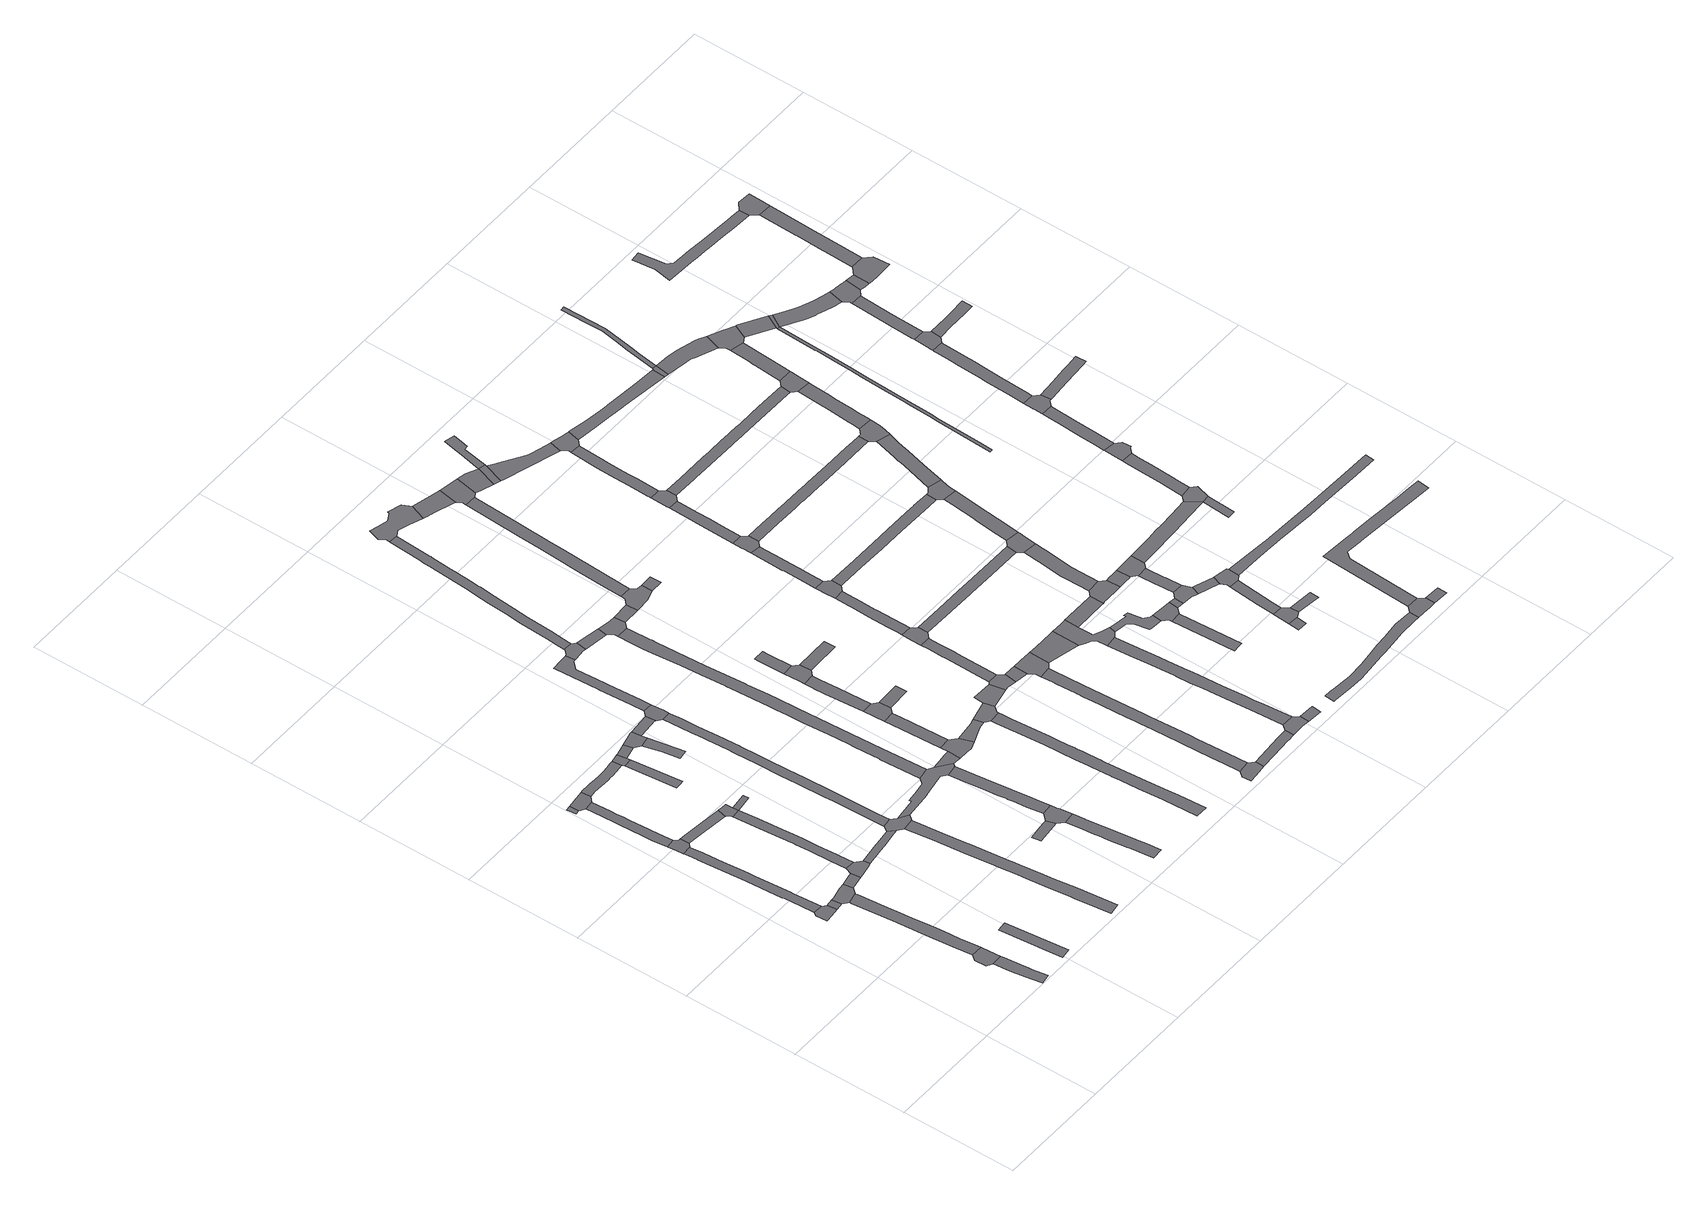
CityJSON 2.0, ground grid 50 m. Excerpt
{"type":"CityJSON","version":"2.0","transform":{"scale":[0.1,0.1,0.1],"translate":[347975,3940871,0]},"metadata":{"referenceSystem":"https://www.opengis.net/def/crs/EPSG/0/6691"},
"CityObjects":{
"road1":{"type":"Road","attributes":{"RoadStructureAttribute.sectionType":"1"},"geometry":[{"type":"MultiSurface","lod":"1","boundaries":[[[0,1,2,3,4,5,6,7,8,9,10,11,12]]]}]},
"road2":{"type":"Road","geometry":[{"type":"MultiSurface","lod":"1","boundaries":[[[13,14,15,16,17,0,12]]]}]},
"road3":{"type":"Road","geometry":[{"type":"MultiSurface","lod":"1","boundaries":[[[18,19,20,21,22,23,24]]]}]},
"road4":{"type":"Road","attributes":{"RoadStructureAttribute.sectionType":"1"},"geometry":[{"type":"MultiSurface","lod":"1","boundaries":[[[19,25,26,20]]]}]},
"road5":{"type":"Road","attributes":{"RoadStructureAttribute.sectionType":"1"},"geometry":[{"type":"MultiSurface","lod":"1","boundaries":[[[27,28,29,30,31,32,15,14,33,34,35,36,37,38,39,40,41,42,43,44]]]}]},
"road6":{"type":"Road","attributes":{"RoadStructureAttribute.sectionType":"1"},"geometry":[{"type":"MultiSurface","lod":"1","boundaries":[[[45,46,47,48,49,50,51,52,53,54,55,22,21,56,57,58,59,60,61,62,63,64,65]]]}]},
"road7":{"type":"Road","geometry":[{"type":"MultiSurface","lod":"1","boundaries":[[[66,67,26,25,27,44,68,69]]]}]},
"road8":{"type":"Road","attributes":{"RoadStructureAttribute.sectionType":"1"},"geometry":[{"type":"MultiSurface","lod":"1","boundaries":[[[70,71,72,73,74]]]}]},
"road9":{"type":"Road","geometry":[{"type":"MultiSurface","lod":"1","boundaries":[[[75,76,77,78,79,80,45,65]]]}]},
"road10":{"type":"Road","attributes":{"RoadStructureAttribute.sectionType":"1"},"geometry":[{"type":"MultiSurface","lod":"1","boundaries":[[[81,82,83,84]]]}]},
"road11":{"type":"Road","attributes":{"RoadStructureAttribute.sectionType":"1"},"geometry":[{"type":"MultiSurface","lod":"1","boundaries":[[[78,85,86,87,88,89,90,91,92,93,94,95,96,97,98,79]]]}]},
"road12":{"type":"Road","attributes":{"RoadStructureAttribute.sectionType":"1"},"geometry":[{"type":"MultiSurface","lod":"1","boundaries":[[[68,99,100,101,69]]]}]},
"road13":{"type":"Road","geometry":[{"type":"MultiSurface","lod":"1","boundaries":[[[92,91,102,103,104,83,82]]]}]},
"road14":{"type":"Road","attributes":{"RoadStructureAttribute.sectionType":"1"},"geometry":[{"type":"MultiSurface","lod":"1","boundaries":[[[75,105,106,107,108,109,110,111,76]]]}]},
"road15":{"type":"Road","geometry":[{"type":"MultiSurface","lod":"1","boundaries":[[[99,112,113,114,115,116,117,100]]]}]},
"road16":{"type":"Road","attributes":{"RoadStructureAttribute.sectionType":"1"},"geometry":[{"type":"MultiSurface","lod":"1","boundaries":[[[118,119,120,121,122,123,124,125,126,127,128,129,130,131,132,133,134,135,136,137,117,116]]]}]},
"road17":{"type":"Road","attributes":{"RoadStructureAttribute.sectionType":"1"},"geometry":[{"type":"MultiSurface","lod":"1","boundaries":[[[138,139,140,141,142,143,144,145,146,147,148,149,150,151,152,153,154,155,103,102]]]}]},
"road18":{"type":"Road","geometry":[{"type":"MultiSurface","lod":"1","boundaries":[[[108,156,157,128,127,158,159,160,161,162,109]]]}]},
"road19":{"type":"Road","attributes":{"RoadStructureAttribute.sectionType":"1"},"geometry":[{"type":"MultiSurface","lod":"1","boundaries":[[[163,164,165,115,114,166,167,168,169,170]]]}]},
"road20":{"type":"Road","geometry":[{"type":"MultiSurface","lod":"1","boundaries":[[[171,172,158,127]]]}]},
"road21":{"type":"Road","geometry":[{"type":"MultiSurface","lod":"1","boundaries":[[[173,174,175,176,177]]]}]},
"road22":{"type":"Road","attributes":{"RoadStructureAttribute.sectionType":"1"},"geometry":[{"type":"MultiSurface","lod":"1","boundaries":[[[178,179,180,181,182,183,184,185,186,187,188,189,190,191,192,193,194,195,196,197,198,199,200,201,202,203,204,205]]]}]},
"road23":{"type":"Road","geometry":[{"type":"MultiSurface","lod":"1","boundaries":[[[206,146,145,173,177,207,208]]]}]},
"road24":{"type":"Road","attributes":{"RoadStructureAttribute.sectionType":"1"},"geometry":[{"type":"MultiSurface","lod":"1","boundaries":[[[207,209,210,211,208]]]}]},
"road25":{"type":"Road","geometry":[{"type":"MultiSurface","lod":"1","boundaries":[[[169,191,190,212,213,214,215,216,170]]]}]},
"road26":{"type":"Road","geometry":[{"type":"MultiSurface","lod":"1","boundaries":[[[217,218,210,209,219,220,221]]]}]},
"road27":{"type":"Road","geometry":[{"type":"MultiSurface","lod":"1","boundaries":[[[219,222,223,224,220]]]}]},
"road28":{"type":"Road","attributes":{"RoadStructureAttribute.sectionType":"1"},"geometry":[{"type":"MultiSurface","lod":"1","boundaries":[[[225,226,227,228,229,230,231,232,233,234,235,236,237,238,239,240,241,242,243,244,245,246,247,248,249,250,251,252,253,215,214]]]}]},
"road29":{"type":"Road","attributes":{"RoadStructureAttribute.sectionType":"1"},"geometry":[{"type":"MultiSurface","lod":"1","boundaries":[[[254,255,217,221]]]}]},
"road30":{"type":"Road","geometry":[{"type":"MultiSurface","lod":"1","boundaries":[[[256,257,258,259,260]]]}]},
"road31":{"type":"Road","geometry":[{"type":"MultiSurface","lod":"1","boundaries":[[[261,262,263,264,265,213,212,266,267,268,269,270,271,272,273,274,275,276]]]}]},
"road32":{"type":"Road","attributes":{"RoadStructureAttribute.sectionType":"1"},"geometry":[{"type":"MultiSurface","lod":"1","boundaries":[[[277,278,279,280,281,282,283,284,285,286,287,288,289,290,291,292,293,294,295,296,297]]]}]},
"road33":{"type":"Road","geometry":[{"type":"MultiSurface","lod":"1","boundaries":[[[298,240,239,299,300,301,302,255,254]]]}]},
"road34":{"type":"Road","geometry":[{"type":"MultiSurface","lod":"1","boundaries":[[[303,304,305,306,260,259,277,297]]]}]},
"road35":{"type":"Road","attributes":{"RoadStructureAttribute.sectionType":"1"},"geometry":[{"type":"MultiSurface","lod":"1","boundaries":[[[307,308,309,310,271,270,311,312,313,314,315,316,317,306,305]]]}]},
"road36":{"type":"Road","attributes":{"RoadStructureAttribute.sectionType":"1"},"geometry":[{"type":"MultiSurface","lod":"1","boundaries":[[[318,319,320,321,322,323,324,302,301,325,326,327,328,329,330,331,332,333]]]}]},
"road37":{"type":"Road","geometry":[{"type":"MultiSurface","lod":"1","boundaries":[[[334,335,274,273,336,337]]]}]},
"road38":{"type":"Road","attributes":{"RoadStructureAttribute.sectionType":"1"},"geometry":[{"type":"MultiSurface","lod":"1","boundaries":[[[275,338,339,340,341,342,343,344,345,346,347,348,349,350,351,352,353,354,355,356,357,358,359,360,361,362,363,364,365,366,367,368,369,370,371,372,373,374,375,376,377,378,379,276]]]}]},
"road39":{"type":"Road","geometry":[{"type":"MultiSurface","lod":"1","boundaries":[[[332,380,381,382,383,384,385,386,387,333]]]}]},
"road40":{"type":"Road","geometry":[{"type":"MultiSurface","lod":"1","boundaries":[[[388,389,337,336,390,391,392,393]]]}]},
"road41":{"type":"Road","attributes":{"RoadStructureAttribute.sectionType":"1"},"geometry":[{"type":"MultiSurface","lod":"1","boundaries":[[[394,389,388,395,396,397]]]}]},
"road42":{"type":"Road","attributes":{"RoadStructureAttribute.sectionType":"1"},"geometry":[{"type":"MultiSurface","lod":"1","boundaries":[[[398,399,400,383,382]]]}]},
"road43":{"type":"Road","geometry":[{"type":"MultiSurface","lod":"1","boundaries":[[[396,401,402,403,404,397]]]}]},
"road44":{"type":"Road","attributes":{"RoadStructureAttribute.sectionType":"1"},"geometry":[{"type":"MultiSurface","lod":"1","boundaries":[[[392,405,406,407,408,393]]]}]},
"road45":{"type":"Road","attributes":{"RoadStructureAttribute.sectionType":"1"},"geometry":[{"type":"MultiSurface","lod":"1","boundaries":[[[409,410,411,412,413,414,415,416,417,418,419,420,421,422,423,424,425,426,427,428,429,430,431,432,433,434,435,436,437,438,439,440,441,442,443,444,445,446,447,448]]]}]},
"road46":{"type":"Road","attributes":{"RoadStructureAttribute.sectionType":"1"},"geometry":[{"type":"MultiSurface","lod":"1","boundaries":[[[403,449,450,451,452,453,454,455,404]]]}]},
"road47":{"type":"Road","attributes":{"RoadStructureAttribute.sectionType":"1"},"geometry":[{"type":"MultiSurface","lod":"1","boundaries":[[[456,457,458,459,460,461,462,463,464,465,466,467,385,384,468,469,470,471,472,473,474,475,476,477,478,479,480,481,482,483]]]}]},
"road48":{"type":"Road","geometry":[{"type":"MultiSurface","lod":"1","boundaries":[[[484,485,399,398,486,352,351,487]]]}]},
"road49":{"type":"Road","geometry":[{"type":"MultiSurface","lod":"1","boundaries":[[[488,489,452,451,490,491,492]]]}]},
"road50":{"type":"Road","geometry":[{"type":"MultiSurface","lod":"1","boundaries":[[[401,493,494,402]]]}]},
"road51":{"type":"Road","attributes":{"RoadStructureAttribute.sectionType":"1"},"geometry":[{"type":"MultiSurface","lod":"1","boundaries":[[[495,496,497,498,488,492]]]}]},
"road52":{"type":"Road","geometry":[{"type":"MultiSurface","lod":"1","boundaries":[[[406,429,428,499,500,501,407]]]}]},
"road53":{"type":"Road","attributes":{"RoadStructureAttribute.sectionType":"1"},"geometry":[{"type":"MultiSurface","lod":"1","boundaries":[[[484,487,502,503]]]}]},
"road54":{"type":"Road","geometry":[{"type":"MultiSurface","lod":"1","boundaries":[[[504,505,506,507,508,509,510,511]]]}]},
"road55":{"type":"Road","geometry":[{"type":"MultiSurface","lod":"1","boundaries":[[[512,513,514,491,490]]]}]},
"road56":{"type":"Road","attributes":{"RoadStructureAttribute.sectionType":"1"},"geometry":[{"type":"MultiSurface","lod":"1","boundaries":[[[515,516,517,518,501,500]]]}]},
"road57":{"type":"Road","geometry":[{"type":"MultiSurface","lod":"1","boundaries":[[[519,520,503,502,521,522,523,524,525,526]]]}]},
"road58":{"type":"Road","geometry":[{"type":"MultiSurface","lod":"1","boundaries":[[[527,528,529,530,531,532,533,534,535,536,537,538,456,483]]]}]},
"road59":{"type":"Road","attributes":{"RoadStructureAttribute.sectionType":"1"},"geometry":[{"type":"MultiSurface","lod":"1","boundaries":[[[539,540,541,542,543,544,545,546,547,548,549,550,551,552,553,554,555,556,557,558,559,560,561,562,563,564,565,566,567,568,569,570,571,572,507,506]]]}]},
"road60":{"type":"Road","geometry":[{"type":"MultiSurface","lod":"1","boundaries":[[[573,516,515,574,575,576,577,578]]]}]},
"road61":{"type":"Road","attributes":{"RoadStructureAttribute.sectionType":"1"},"geometry":[{"type":"MultiSurface","lod":"1","boundaries":[[[579,580,581,582,583,584,585,586,504,511]]]}]},
"road62":{"type":"Road","geometry":[{"type":"MultiSurface","lod":"1","boundaries":[[[523,587,588,524]]]}]},
"road63":{"type":"Road","attributes":{"RoadStructureAttribute.sectionType":"1"},"geometry":[{"type":"MultiSurface","lod":"1","boundaries":[[[589,590,591,592,593,594,595,596,597,598,573,578]]]}]},
"road64":{"type":"Road","attributes":{"RoadStructureAttribute.sectionType":"1"},"geometry":[{"type":"MultiSurface","lod":"1","boundaries":[[[599,600,576,575,601,602]]]}]},
"road65":{"type":"Road","attributes":{"RoadStructureAttribute.sectionType":"1"},"geometry":[{"type":"MultiSurface","lod":"1","boundaries":[[[603,604,605,606,607,608,609,610,611,612,519,526]]]}]},
"road66":{"type":"Road","geometry":[{"type":"MultiSurface","lod":"1","boundaries":[[[613,614,615,616,617,618,599,602,619,620,621,555,554]]]}]},
"road67":{"type":"Road","geometry":[{"type":"MultiSurface","lod":"1","boundaries":[[[622,623,624,594,593,625,626]]]}]},
"road68":{"type":"Road","attributes":{"RoadStructureAttribute.sectionType":"1"},"geometry":[{"type":"MultiSurface","lod":"1","boundaries":[[[627,628,629,530,529,630,631,632,633,634,635,636,637]]]}]},
"road69":{"type":"Road","attributes":{"RoadStructureAttribute.sectionType":"1"},"geometry":[{"type":"MultiSurface","lod":"1","boundaries":[[[638,639,640,641,642,643,644,623,622,645,646,647,648,649,650]]]}]},
"road70":{"type":"Road","geometry":[{"type":"MultiSurface","lod":"1","boundaries":[[[583,651,652,653,654,655,584]]]}]},
"road71":{"type":"Road","attributes":{"RoadStructureAttribute.sectionType":"1"},"geometry":[{"type":"MultiSurface","lod":"1","boundaries":[[[656,657,658,659,660,614,613,661,662,663,664,665,666]]]}]},
"road72":{"type":"Road","geometry":[{"type":"MultiSurface","lod":"1","boundaries":[[[606,667,668,669,670,671,637,636,672,607]]]}]},
"road73":{"type":"Road","geometry":[{"type":"MultiSurface","lod":"1","boundaries":[[[673,674,638,650,675,676,677,678]]]}]},
"road74":{"type":"Road","attributes":{"RoadStructureAttribute.sectionType":"1"},"geometry":[{"type":"MultiSurface","lod":"1","boundaries":[[[652,679,680,653]]]}]},
"road75":{"type":"Road","attributes":{"RoadStructureAttribute.sectionType":"1"},"geometry":[{"type":"MultiSurface","lod":"1","boundaries":[[[654,681,682,683,684,685,686,687,688,689,690,691,692,693,694,695,696,697,698,699,700,701,702,703,704,705,706,707,708,709,710,655]]]}]},
"road76":{"type":"Road","attributes":{"RoadStructureAttribute.sectionType":"1"},"geometry":[{"type":"MultiSurface","lod":"1","boundaries":[[[677,711,712,713,714,715,716,717,718,719,720,721,678]]]}]},
"road77":{"type":"Road","attributes":{"RoadStructureAttribute.sectionType":"1"},"geometry":[{"type":"MultiSurface","lod":"1","boundaries":[[[667,722,723,724,725,726,668]]]}]},
"road78":{"type":"Road","geometry":[{"type":"MultiSurface","lod":"1","boundaries":[[[727,728,729,730,731,717,716,732,733,734]]]}]},
"road79":{"type":"Road","geometry":[{"type":"MultiSurface","lod":"1","boundaries":[[[735,736,737,738,739,740,741,666,665,742,743,744,745,746,695,694,747,748]]]}]},
"road80":{"type":"Road","geometry":[{"type":"MultiSurface","lod":"1","boundaries":[[[749,724,723,750,751]]]}]},
"road81":{"type":"Road","attributes":{"RoadStructureAttribute.sectionType":"1"},"geometry":[{"type":"MultiSurface","lod":"1","boundaries":[[[752,753,754,728,727,755,756,757,758,759]]]}]},
"road82":{"type":"Road","attributes":{"RoadStructureAttribute.sectionType":"1"},"geometry":[{"type":"MultiSurface","lod":"1","boundaries":[[[760,761,762,763,764,765,766,626,625,767,768,769,770,771,772,773]]]}]},
"road83":{"type":"Road","attributes":{"RoadStructureAttribute.sectionType":"1"},"geometry":[{"type":"MultiSurface","lod":"1","boundaries":[[[774,775,776,724,749,777,778,779,780]]]}]},
"road84":{"type":"Road","attributes":{"RoadStructureAttribute.sectionType":"1"},"geometry":[{"type":"MultiSurface","lod":"1","boundaries":[[[781,782,783,784,739,738,785,786,787,788]]]}]},
"road85":{"type":"Road","attributes":{"RoadStructureAttribute.sectionType":"1"},"geometry":[{"type":"MultiSurface","lod":"1","boundaries":[[[747,789,790,791,792,793,794,795,796,797,798,799,800,801,802,803,804,805,806,748]]]}]},
"road86":{"type":"Road","geometry":[{"type":"MultiSurface","lod":"1","boundaries":[[[807,808,809,810,752,759,811,812,813]]]}]},
"road87":{"type":"Road","attributes":{"RoadStructureAttribute.sectionType":"1"},"geometry":[{"type":"MultiSurface","lod":"1","boundaries":[[[814,815,816,817,818,819,751,750,820,821,822,823,824,825]]]}]},
"road88":{"type":"Road","attributes":{"RoadStructureAttribute.sectionType":"1"},"geometry":[{"type":"MultiSurface","lod":"1","boundaries":[[[826,827,828,829,830]]]}]},
"road89":{"type":"Road","attributes":{"RoadStructureAttribute.sectionType":"1"},"geometry":[{"type":"MultiSurface","lod":"1","boundaries":[[[831,832,833,834,835,807,813,836,837,838,839,840,841,842,843]]]}]},
"road90":{"type":"Road","attributes":{"RoadStructureAttribute.sectionType":"1"},"geometry":[{"type":"MultiSurface","lod":"1","boundaries":[[[844,845,846,847,848,849,850,851,852,853,676,675,854,855,856,857,858,859,860,861,862,863]]]}]},
"road91":{"type":"Road","geometry":[{"type":"MultiSurface","lod":"1","boundaries":[[[864,797,796,865,830,829,866,867,868]]]}]},
"road92":{"type":"Road","geometry":[{"type":"MultiSurface","lod":"1","boundaries":[[[787,869,870,871,872,873,874,875,788]]]}]},
"road93":{"type":"Road","attributes":{"RoadStructureAttribute.sectionType":"1"},"geometry":[{"type":"MultiSurface","lod":"1","boundaries":[[[876,877,878,879,880,881,882,883,884,885,886,887,888,889,890,891,892,893,894,895,896,897]]]}]},
"road94":{"type":"Road","geometry":[{"type":"MultiSurface","lod":"1","boundaries":[[[898,843,842,899,900,901,902,903,904,905,814,825]]]}]},
"road95":{"type":"Road","attributes":{"RoadStructureAttribute.sectionType":"1"},"geometry":[{"type":"MultiSurface","lod":"1","boundaries":[[[867,906,907,908,868]]]}]},
"road96":{"type":"Road","attributes":{"RoadStructureAttribute.sectionType":"1"},"geometry":[{"type":"MultiSurface","lod":"1","boundaries":[[[909,910,911,912,913,875,874,914,915,916,917,918]]]}]},
"road97":{"type":"Road","attributes":{"RoadStructureAttribute.sectionType":"1"},"geometry":[{"type":"MultiSurface","lod":"1","boundaries":[[[919,920,921,922,923,924,925,873,872]]]}]},
"road98":{"type":"Road","geometry":[{"type":"MultiSurface","lod":"1","boundaries":[[[926,927,928,929,908,907,930,931,932,933]]]}]},
"road99":{"type":"Road","attributes":{"RoadStructureAttribute.sectionType":"1"},"geometry":[{"type":"MultiSurface","lod":"1","boundaries":[[[934,935,936,937]]]}]},
"road100":{"type":"Road","attributes":{"RoadStructureAttribute.sectionType":"1"},"geometry":[{"type":"MultiSurface","lod":"1","boundaries":[[[733,938,939,940,941,942,943,944,945,946,947,948,949,950,951,952,953,954,955,956,957,958,959,960,961,962,734]]]}]},
"road101":{"type":"Road","geometry":[{"type":"MultiSurface","lod":"1","boundaries":[[[934,937,963,964,965,966]]]}]},
"road102":{"type":"Road","geometry":[{"type":"MultiSurface","lod":"1","boundaries":[[[917,967,968,969,970,971,972,760,773,918]]]}]},
"road103":{"type":"Road","attributes":{"RoadStructureAttribute.sectionType":"1"},"geometry":[{"type":"MultiSurface","lod":"1","boundaries":[[[973,974,975,929,928,976,977,978,979]]]}]},
"road104":{"type":"Road","geometry":[{"type":"MultiSurface","lod":"1","boundaries":[[[980,981,982,923,922,983,973,979,984,985]]]}]},
"road105":{"type":"Road","attributes":{"RoadStructureAttribute.sectionType":"1"},"geometry":[{"type":"MultiSurface","lod":"1","boundaries":[[[986,987,988,989,926,933]]]}]},
"road106":{"type":"Road","attributes":{"RoadStructureAttribute.sectionType":"1"},"geometry":[{"type":"MultiSurface","lod":"1","boundaries":[[[965,990,991,992,993,994,966]]]}]},
"road107":{"type":"Road","geometry":[{"type":"MultiSurface","lod":"1","boundaries":[[[963,995,996,964]]]}]},
"road108":{"type":"Road","attributes":{"RoadStructureAttribute.sectionType":"1"},"geometry":[{"type":"MultiSurface","lod":"1","boundaries":[[[971,997,998,999,1000,1001,1002,1003,1004,1005,1006,1007,972]]]}]},
"road109":{"type":"Road","geometry":[{"type":"MultiSurface","lod":"1","boundaries":[[[1008,1009,988,987,1010,992,991,1011,1012]]]}]},
"road110":{"type":"Road","attributes":{"RoadStructureAttribute.sectionType":"1"},"geometry":[{"type":"MultiSurface","lod":"1","boundaries":[[[1013,1014,1015,1016,1017,1018,1019,1020,1021,1022,1023,1024,1025,1026,1027,1028,1029,1030,1031,1032,1033,1034,812,811]]]}]},
"road111":{"type":"Road","geometry":[{"type":"MultiSurface","lod":"1","boundaries":[[[1035,844,863,1003,1002,1036,1037,1038,1039,1040]]]}]},
"road112":{"type":"Road","attributes":{"RoadStructureAttribute.sectionType":"1"},"geometry":[{"type":"MultiSurface","lod":"1","boundaries":[[[1041,1042,1043,1044,1045,1046,1047,1048,1049,1050,1051,1052,1053,1054,1055,1056,901,900]]]}]},
"road113":{"type":"Road","geometry":[{"type":"MultiSurface","lod":"1","boundaries":[[[1057,897,896,1058,1059,1060,1061,1062,1063]]]}]},
"road114":{"type":"Road","attributes":{"RoadStructureAttribute.sectionType":"1"},"geometry":[{"type":"MultiSurface","lod":"1","boundaries":[[[984,1064,1065,1066,1067,1068,1069,1070,1071,1072,1073,1074,1075,1076,1077,1078,1079,1080,985]]]}]},
"road115":{"type":"Road","attributes":{"RoadStructureAttribute.sectionType":"1"},"geometry":[{"type":"MultiSurface","lod":"1","boundaries":[[[1039,1081,1082,1083,1084,1085,1086,1087,1088,1089,1040]]]}]},
"road116":{"type":"Road","attributes":{"RoadStructureAttribute.sectionType":"1"},"geometry":[{"type":"MultiSurface","lod":"1","boundaries":[[[1090,1091,1092,1061,1060]]]}]},
"road117":{"type":"Road","geometry":[{"type":"MultiSurface","lod":"1","boundaries":[[[948,1093,1085,1084,1094,1095,1096,1097,1098,949]]]}]},
"road118":{"type":"Road","geometry":[{"type":"MultiSurface","lod":"1","boundaries":[[[1099,1100,1048,1047,1101,1102]]]}]},
"road119":{"type":"Road","attributes":{"RoadStructureAttribute.sectionType":"1"},"geometry":[{"type":"MultiSurface","lod":"1","boundaries":[[[1103,1104,1105,1106,1107,1108,1109,1110,1111,1112,1113,1114,1097,1096]]]}]},
"road120":{"type":"Road","geometry":[{"type":"MultiSurface","lod":"1","boundaries":[[[1072,1115,1116,1117]]]}]},
"road121":{"type":"Road","geometry":[{"type":"MultiSurface","lod":"1","boundaries":[[[1118,1073,1072,1117,1119,1120]]]}]},
"road122":{"type":"Road","attributes":{"RoadStructureAttribute.sectionType":"1"},"geometry":[{"type":"MultiSurface","lod":"1","boundaries":[[[1121,1122,1123,1124,1125,1126,1127,1128,1129,1130,1131,1132,1133,1134,1099,1102]]]}]},
"road123":{"type":"Road","attributes":{"RoadStructureAttribute.sectionType":"1"},"geometry":[{"type":"MultiSurface","lod":"1","boundaries":[[[1101,1135,1136,1137,1138,1139,1140,1141,1142,1143,1144,1102]]]}]},
"road124":{"type":"Road","geometry":[{"type":"MultiSurface","lod":"1","boundaries":[[[1145,1023,1022,1110,1109,1146,1147,1148]]]}]},
"road125":{"type":"Road","attributes":{"RoadStructureAttribute.sectionType":"1"},"geometry":[{"type":"MultiSurface","lod":"1","boundaries":[[[1011,1149,1150,1151,1152,1153,1154,1155,1156,1157,1158,1159,1160,1161,1162,1163,1012]]]}]},
"road126":{"type":"Road","attributes":{"RoadStructureAttribute.sectionType":"1"},"geometry":[{"type":"MultiSurface","lod":"1","boundaries":[[[1164,1165,1166,1167,1168,1169,1170,1171,1172,1173,1174,1175,1176,1177,1057,1063]]]}]},
"road127":{"type":"Road","attributes":{"RoadStructureAttribute.sectionType":"1"},"geometry":[{"type":"MultiSurface","lod":"1","boundaries":[[[1178,1179,1180,1181,1182,1183,1118,1120,1184,1185,1186,1187,1188]]]}]},
"road128":{"type":"Road","attributes":{"RoadStructureAttribute.sectionType":"1"},"geometry":[{"type":"MultiSurface","lod":"1","boundaries":[[[1189,1190,1191,1192,1193,1194,1145,1148]]]}]},
"road129":{"type":"Road","geometry":[{"type":"MultiSurface","lod":"1","boundaries":[[[1195,1196,1197,1198,1199,1200,1201,1178,1188]]]}]},
"road130":{"type":"Road","geometry":[{"type":"MultiSurface","lod":"1","boundaries":[[[1202,1203,1204,1140,1139,1205,1191,1190,1206,1207]]]}]},
"road131":{"type":"Road","attributes":{"RoadStructureAttribute.sectionType":"1"},"geometry":[{"type":"MultiSurface","lod":"1","boundaries":[[[1208,1209,1210,1211,1212,1213,1214,1215,1216,1199,1198]]]}]},
"road132":{"type":"Road","attributes":{"RoadStructureAttribute.sectionType":"1"},"geometry":[{"type":"MultiSurface","lod":"1","boundaries":[[[1217,1218,1219,1220,1221,1222,1223,1224,1225,1226,1227,1228,1229,1230,1231,1232,1233,1234,1235,1236,1237,1238,1239,1240,1241,1242,1243,1244,1245,1246,1247,1248,1249,1224,1250,1251,1252,1253,1254,1255,1256,1257,1258]]]}]},
"road133":{"type":"Road","geometry":[{"type":"MultiSurface","lod":"1","boundaries":[[[1259,1260,1261,1262,1263,1264,1265,1212,1211,1266,1267]]]}]},
"road134":{"type":"Road","attributes":{"RoadStructureAttribute.sectionType":"1"},"geometry":[{"type":"MultiSurface","lod":"1","boundaries":[[[1206,1268,1269,1270,1271,1207]]]}]},
"road135":{"type":"Road","geometry":[{"type":"MultiSurface","lod":"1","boundaries":[[[1224,1223,1270,1269,1225]]]}]},
"road136":{"type":"Road","attributes":{"RoadStructureAttribute.sectionType":"1"},"geometry":[{"type":"MultiSurface","lod":"1","boundaries":[[[1260,1272,1273,1274,1275,1276,1277,1278,1279,1280,1281,1282,1283,1284,1285,1286,1287,1288,1289,1261]]]}]},
"road137":{"type":"Road","attributes":{"RoadStructureAttribute.sectionType":"1"},"geometry":[{"type":"MultiSurface","lod":"1","boundaries":[[[1290,1291,1292,1293,1294,1295,1296,1297,1298,1299,1259,1267]]]}]},
"road138":{"type":"Road","geometry":[{"type":"MultiSurface","lod":"1","boundaries":[[[1300,1301,1302,1280,1279,1303,1304,1305]]]}]},
"road139":{"type":"Road","attributes":{"RoadStructureAttribute.sectionType":"1"},"geometry":[{"type":"MultiSurface","lod":"1","boundaries":[[[1306,1307,1308,1309,1310,1311,1312,1313,1314,1315,1300,1305]]]}]},
"road140":{"type":"Road","geometry":[{"type":"MultiSurface","lod":"1","boundaries":[[[1316,1310,1309,1317,1318,1319,1320,1321,1322,1217,1258]]]}]},
"road141":{"type":"Road","attributes":{"RoadStructureAttribute.sectionType":"1"},"geometry":[{"type":"MultiSurface","lod":"1","boundaries":[[[1303,1323,1324,1325,1326,1327,1328,1329,1330,1304]]]}]},
"road142":{"type":"Road","attributes":{"RoadStructureAttribute.sectionType":"1"},"geometry":[{"type":"MultiSurface","lod":"1","boundaries":[[[1317,1331,1332,1333,1318]]]}]},
"road143":{"type":"Road","attributes":{"RoadStructureAttribute.sectionType":"1"},"geometry":[{"type":"MultiSurface","lod":"1","boundaries":[[[1334,1335,1336,1337,1338,1339,1340,1341,1342,1343,1344,1345,1346,1347,1348,1349,1350,1351,1352,1353,1354,1355]]]}]},
"road144":{"type":"Road","geometry":[{"type":"MultiSurface","lod":"1","boundaries":[[[1356,1333,1332,1357,1358,1359,1360,1361,1362,1363,1364]]]}]},
"road145":{"type":"Road","attributes":{"RoadStructureAttribute.sectionType":"1"},"geometry":[{"type":"MultiSurface","lod":"1","boundaries":[[[1363,1365,1366,1367,1368,1369,1370,1371,1372,1373,1374,1375,1376,1364]]]}]},
"road146":{"type":"Road","geometry":[{"type":"MultiSurface","lod":"1","boundaries":[[[1354,1371,1370,1377,1378,1379,1380,1355]]]}]}
},
"vertices":[
[314,206,0],[315,205,0],[320,147,0],[323,126,0],[333,71,0],[338,44,0],[345,3,0],[388,11,0],[377,78,0],[376,91,0],[372,127,0],[364,196,0],[363,210,0],
[357,290,0],[357,295,0],[307,295,0],[288,273,0],[291,222,0],
[153,829,0],[195,834,0],[189,875,0],[174,888,0],[132,891,0],[120,874,0],[125,826,0],
[228,838,0],[223,879,0],
[251,819,0],[251,811,0],[270,634,0],[286,477,0],[291,421,0],[296,378,0],[355,313,0],[346,382,0],[342,428,0],[342,429,0],[340,451,0],[338,472,0],[332,527,0],[325,589,0],[320,639,0],[313,709,0],[301,823,0],[300,830,0],
[85,1455,0],[86,1448,0],[91,1399,0],[91,1396,0],[93,1376,0],[105,1239,0],[106,1223,0],[110,1184,0],[122,1030,0],[123,1021,0],[128,951,0],[163,1013,0],[163,1020,0],[150,1182,0],[149,1193,0],[148,1212,0],[147,1222,0],[147,1227,0],[138,1317,0],[131,1402,0],[125,1459,0],
[287,891,0],[235,881,0],[318,854,0],[311,895,0],
[540,31,0],[511,303,0],[467,298,0],[490,81,0],[496,26,0],
[140,1472,0],[139,1513,0],[133,1513,0],[118,1529,0],[78,1525,0],[82,1484,0],
[12,1895,0],[30,1897,0],[29,1937,0],[7,1934,0],
[111,1596,0],[107,1665,0],[104,1722,0],[103,1747,0],[101,1775,0],[99,1804,0],[94,1886,0],[54,1880,0],[59,1805,0],[62,1751,0],[66,1665,0],[67,1648,0],[70,1591,0],[73,1567,0],
[379,865,0],[374,907,0],[363,905,0],
[115,1907,0],[111,1947,0],[76,1944,0],
[147,1472,0],[231,1463,0],[240,1462,0],[332,1453,0],[341,1492,0],[205,1506,0],[152,1512,0],
[394,868,0],[448,879,0],[458,881,0],[454,910,0],[425,933,0],[385,936,0],
[421,998,0],[420,1012,0],[417,1070,0],[415,1095,0],[411,1157,0],[410,1181,0],[402,1264,0],[398,1311,0],[394,1351,0],[386,1431,0],[346,1427,0],[358,1296,0],[360,1276,0],[370,1179,0],[371,1171,0],[371,1167,0],[371,1161,0],[376,1097,0],[376,1093,0],[381,1002,0],
[121,1907,0],[126,1908,0],[147,1909,0],[222,1907,0],[236,1908,0],[250,1907,0],[274,1909,0],[312,1914,0],[310,1955,0],[296,1953,0],[271,1950,0],[248,1948,0],[233,1947,0],[222,1947,0],[197,1948,0],[167,1949,0],[156,1949,0],[120,1948,0],
[333,1451,0],[345,1438,0],[384,1457,0],[381,1488,0],[359,1490,0],[354,1491,0],[344,1492,0],
[622,933,0],[556,924,0],[550,923,0],[552,894,0],[560,895,0],[632,906,0],[652,908,0],[627,933,0],
[459,1442,0],[459,1466,0],
[319,1902,0],[342,1682,0],[364,1684,0],[381,1686,0],[356,1906,0],
[815,202,0],[799,309,0],[796,332,0],[795,343,0],[783,445,0],[779,475,0],[779,477,0],[768,564,0],[759,643,0],[754,677,0],[743,770,0],[732,859,0],[727,896,0],[677,890,0],[694,767,0],[704,682,0],[712,617,0],[726,513,0],[726,508,0],[731,472,0],[736,429,0],[743,365,0],[753,284,0],[764,195,0],[766,173,0],[769,146,0],[784,22,0],[834,30,0],
[329,1958,0],[354,1922,0],[345,1961,0],
[411,1935,0],[402,1975,0],[352,1963,0],
[746,919,0],[706,944,0],[683,963,0],[643,957,0],[632,941,0],
[473,1990,0],[466,1990,0],[438,1917,0],[484,1926,0],[479,1950,0],
[461,1837,0],[472,1765,0],[514,1772,0],
[680,1021,0],[672,1221,0],[668,1345,0],[664,1420,0],[660,1510,0],[658,1560,0],[655,1620,0],[655,1641,0],[654,1650,0],[651,1701,0],[648,1750,0],[643,1817,0],[643,1821,0],[639,1884,0],[635,1939,0],[595,1937,0],[603,1817,0],[603,1813,0],[607,1762,0],[608,1745,0],[614,1651,0],[614,1634,0],[615,1618,0],[619,1523,0],[623,1418,0],[628,1343,0],[631,1219,0],[635,1185,0],[640,1019,0],
[573,1957,0],[570,1998,0],
[1003,503,0],[924,493,0],[929,454,0],[1034,465,0],[1023,505,0],
[903,980,0],[859,973,0],[805,966,0],[806,955,0],[724,946,0],[865,932,0],[867,932,0],[886,935,0],[972,951,0],[997,933,0],[1046,940,0],[1054,950,0],[1056,952,0],[997,996,0],[971,1012,0],[921,1003,0],
[1061,440,0],[1070,368,0],[1074,330,0],[1079,290,0],[1081,277,0],[1081,276,0],[1083,257,0],[1093,186,0],[1094,184,0],[1096,169,0],[1109,72,0],[1159,76,0],[1151,140,0],[1146,172,0],[1145,182,0],[1130,292,0],[1127,318,0],[1118,387,0],[1117,394,0],[1117,395,0],[1110,447,0],
[573,1956,0],[634,1967,0],[632,1989,0],[630,2019,0],[589,2020,0],
[1103,499,0],[1101,514,0],[1098,539,0],[1048,533,0],
[1090,597,0],[1087,620,0],[1077,703,0],[1063,813,0],[1006,856,0],[1017,772,0],[1023,724,0],[1028,688,0],[1028,683,0],[1032,658,0],[1039,600,0],
[598,2419,0],[575,2418,0],[564,2417,0],[565,2406,0],[576,2224,0],[576,2218,0],[585,2080,0],[627,2068,0],[625,2095,0],[618,2211,0],[617,2218,0],[618,2223,0],[609,2351,0],[636,2381,0],[648,2381,0],[643,2421,0],
[1073,1006,0],[1033,1001,0],[1092,950,0],[1094,1006,0],
[962,1177,0],[958,1252,0],[939,1584,0],[939,1594,0],[935,1662,0],[932,1712,0],[925,1801,0],[924,1813,0],[912,1987,0],[900,2200,0],[899,2220,0],[898,2229,0],[893,2316,0],[892,2331,0],[839,2329,0],[840,2278,0],[842,2220,0],[846,2176,0],[855,2071,0],[857,2052,0],[864,1967,0],[872,1861,0],[872,1859,0],[872,1858,0],[875,1810,0],[878,1760,0],[879,1756,0],[879,1752,0],[881,1726,0],[882,1711,0],[885,1662,0],[886,1630,0],[887,1620,0],[887,1614,0],[889,1590,0],[891,1518,0],[899,1408,0],[904,1320,0],[905,1294,0],[908,1249,0],[911,1182,0],[911,1181,0],
[649,2381,0],[702,2387,0],[714,2385,0],[721,2431,0],[705,2444,0],[665,2446,0],[665,2442,0],[650,2425,0],
[1142,1042,0],[1092,1039,0],[1135,949,0],[1156,947,0],[1192,961,0],[1171,1016,0],
[1080,1252,0],[1130,1255,0],[1127,1289,0],[1078,1285,0],
[819,2369,0],[826,2412,0],[743,2427,0],
[1147,1311,0],[1144,1361,0],[1121,1381,0],[1072,1378,0],
[1261,988,0],[1292,994,0],[1282,1033,0],[1257,1027,0],
[1423,199,0],[1418,258,0],[1409,360,0],[1402,451,0],[1400,480,0],[1397,514,0],[1396,540,0],[1395,541,0],[1392,614,0],[1390,639,0],[1390,646,0],[1387,683,0],[1384,730,0],[1383,742,0],[1383,747,0],[1382,752,0],[1382,757,0],[1369,925,0],[1366,970,0],[1365,979,0],[1315,976,0],[1317,955,0],[1330,808,0],[1334,745,0],[1337,686,0],[1338,673,0],[1338,672,0],[1342,609,0],[1346,553,0],[1347,536,0],[1353,452,0],[1353,448,0],[1353,443,0],[1356,413,0],[1362,333,0],[1370,229,0],[1370,221,0],[1373,180,0],[1380,78,0],[1431,77,0],
[1112,1527,0],[1107,1604,0],[1105,1639,0],[1056,1637,0],[1057,1602,0],[1057,1594,0],[1060,1547,0],
[725,3293,0],[715,3146,0],[713,3125,0],[712,3100,0],[700,2926,0],[697,2891,0],[695,2872,0],[690,2812,0],[684,2727,0],[678,2656,0],[671,2528,0],[668,2483,0],[705,2455,0],[709,2509,0],[710,2524,0],[712,2543,0],[718,2653,0],[724,2723,0],[732,2817,0],[738,2887,0],[738,2893,0],[740,2923,0],[746,3010,0],[747,3031,0],[754,3122,0],[754,3128,0],[754,3134,0],[764,3290,0],
[910,2402,0],[887,2402,0],[838,2347,0],[912,2353,0],
[1052,1729,0],[1055,1662,0],[1126,1661,0],[1124,1711,0],[1102,1731,0],
[1251,1316,0],[1249,1366,0],
[1098,1841,0],[1098,1861,0],[1048,1860,0],[1048,1840,0],
[1365,988,0],[1383,1012,0],[1372,1056,0],
[990,2355,0],[988,2405,0],
[1732,76,0],[1710,95,0],[1709,96,0],[1659,92,0],[1639,69,0],[1643,31,0],[1698,36,0],[1731,39,0],
[1158,1661,0],[1276,1664,0],[1275,1714,0],
[1476,1031,0],[1463,1097,0],[1375,1100,0],[1372,1057,0],
[1011,2447,0],[1010,2427,0],[1056,2358,0],[1092,2369,0],[1103,2373,0],[1103,2423,0],[1081,2423,0],[1061,2445,0],
[790,3306,0],[837,3291,0],[897,3269,0],[922,3340,0],[903,3375,0],[845,3394,0],[842,3384,0],[807,3365,0],[759,3376,0],[727,3386,0],[710,3334,0],[726,3308,0],
[1705,186,0],[1697,322,0],[1695,351,0],[1691,417,0],[1685,531,0],[1684,535,0],[1683,557,0],[1683,561,0],[1681,590,0],[1677,670,0],[1671,777,0],[1664,887,0],[1664,891,0],[1663,919,0],[1663,921,0],[1660,973,0],[1609,970,0],[1612,920,0],[1613,898,0],[1618,814,0],[1618,811,0],[1618,809,0],[1619,784,0],[1622,741,0],[1624,702,0],[1631,588,0],[1631,586,0],[1634,545,0],[1634,536,0],[1638,475,0],[1644,360,0],[1645,346,0],[1652,218,0],[1655,166,0],
[1473,1105,0],[1491,1034,0],[1531,1028,0],[1538,1082,0],[1518,1104,0],[1518,1105,0],
[1797,44,0],[1890,49,0],[1897,49,0],[1917,50,0],[1929,51,0],[1928,90,0],[1887,89,0],[1881,88,0],
[1158,2374,0],[1157,2424,0],
[1519,1290,0],[1519,1292,0],[1519,1300,0],[1519,1367,0],[1519,1418,0],[1474,1418,0],[1474,1385,0],[1474,1320,0],[1474,1313,0],[1474,1299,0],
[1591,1081,0],[1578,1081,0],[1583,1021,0],[1590,1020,0],
[1076,2756,0],[1080,2835,0],[1086,2971,0],[1097,3184,0],[1047,3186,0],[1035,2937,0],[1029,2835,0],[1026,2776,0],[1019,2636,0],[1015,2538,0],
[1683,992,0],[1684,1079,0],[1677,1079,0],[1675,1079,0],[1657,1080,0],[1628,1080,0],[1600,1007,0],[1604,1001,0],[1608,996,0],
[1520,1505,0],[1475,1506,0],[1474,1462,0],[1541,1439,0],[1541,1484,0],
[1044,3309,0],[989,3322,0],[969,3327,0],[909,3265,0],[915,3263,0],[924,3261,0],[930,3259,0],[942,3255,0],[1024,3229,0],[1035,3225,0],[1049,3309,0],
[1477,1815,0],[1477,1753,0],[1477,1744,0],[1475,1662,0],[1475,1661,0],[1475,1571,0],[1475,1530,0],[1521,1622,0],[1520,1660,0],[1520,1662,0],[1521,1722,0],[1521,1732,0],[1521,1817,0],
[1985,52,0],[2017,50,0],[2020,90,0],[1998,111,0],[1947,113,0],
[1818,1078,0],[1797,1078,0],[1776,1078,0],[1761,1078,0],[1725,1079,0],[1690,990,0],[1768,972,0],[1791,967,0],[1797,965,0],[1822,958,0],[1822,1078,0],
[1116,3197,0],[1134,3294,0],[1128,3295,0],[1058,3307,0],[1053,3308,0],[1048,3206,0],
[1476,1895,0],[1476,1862,0],[1543,1838,0],[1543,1883,0],[1522,1905,0],[1476,1905,0],
[2083,45,0],[2086,86,0],
[1996,136,0],[1988,237,0],[1984,279,0],[1982,314,0],[1973,414,0],[1967,487,0],[1965,517,0],[1961,559,0],[1961,562,0],[1954,653,0],[1951,690,0],[1945,759,0],[1943,777,0],[1934,878,0],[1885,873,0],[1890,815,0],[1892,775,0],[1900,700,0],[1905,648,0],[1905,639,0],[1908,608,0],[1910,579,0],[1910,578,0],[1914,513,0],[1916,497,0],[1919,460,0],[1921,432,0],[1929,336,0],[1934,275,0],[1936,254,0],
[1522,1987,0],[1522,1994,0],[1522,2052,0],[1522,2058,0],[1523,2105,0],[1523,2199,0],[1480,2204,0],[1477,2059,0],[1477,2052,0],[1477,2000,0],[1477,1960,0],
[1140,3188,0],[1192,3171,0],[1223,3263,0],[1177,3285,0],[1173,3287,0],
[1524,2287,0],[1479,2288,0],[1478,2244,0],[1479,2234,0],[1480,2213,0],[1535,2212,0],[1544,2220,0],[1545,2265,0],
[1930,935,0],[1896,952,0],[1896,963,0],[1896,1018,0],[1896,1079,0],[1895,1079,0],[1876,1078,0],[1845,945,0],[1859,938,0],[1871,932,0],[1878,922,0],[1881,918,0],[1958,897,0],[1966,925,0],
[1254,3257,0],[1223,3161,0],[1253,3250,0],
[1484,2583,0],[1483,2503,0],[1481,2433,0],[1526,2375,0],[1527,2432,0],[1528,2490,0],[1529,2574,0],[1529,2582,0],
[2074,1478,0],[2002,1479,0],[1900,1480,0],[1808,1481,0],[1807,1481,0],[1784,1481,0],[1664,1482,0],[1679,1437,0],[1683,1437,0],[1797,1436,0],[1804,1436,0],[1805,1436,0],[1924,1434,0],[2067,1433,0],
[1261,3448,0],[1250,3390,0],[1246,3370,0],[1274,3365,0],[1291,3366,0],[1296,3386,0],[1307,3438,0],
[1995,1079,0],[1975,1079,0],[1917,1079,0],[1913,1079,0],[1976,1018,0],[2038,1019,0],[2051,1019,0],[2050,1080,0],
[1977,892,0],[2012,888,0],[2033,866,0],[2045,801,0],[2050,801,0],[2054,800,0],[2099,796,0],[2106,796,0],[2110,837,0],[2099,838,0],[2090,845,0],[2076,858,0],[2066,913,0],[2065,919,0],[2046,922,0],[2047,911,0],[1981,921,0],[1969,924,0],
[1486,2670,0],[1485,2626,0],[1484,2593,0],[1484,2592,0],[1551,2603,0],[1552,2648,0],[1531,2669,0],
[1491,3136,0],[1447,3147,0],[1395,3161,0],[1384,3167,0],[1310,3214,0],[1281,3232,0],[1233,3157,0],[1267,3146,0],[1308,3134,0],[1313,3132,0],[1326,3129,0],[1479,3083,0],
[2145,488,0],[2170,489,0],[2191,490,0],[2174,765,0],[2128,762,0],
[1490,2917,0],[1489,2834,0],[1487,2773,0],[1486,2682,0],[1486,2681,0],[1533,2772,0],[1533,2794,0],[1533,2798,0],[1534,2834,0],[1535,2916,0],[1536,2924,0],[1542,3043,0],[1497,3045,0],
[2110,1877,0],[2036,1879,0],[2034,1879,0],[2019,1879,0],[1919,1880,0],[1917,1880,0],[1837,1880,0],[1831,1880,0],[1797,1881,0],[1677,1882,0],[1558,1838,0],[1666,1837,0],[1786,1836,0],[1825,1835,0],[1832,1835,0],[1905,1835,0],[2012,1833,0],[2016,1833,0],[2065,1832,0],[2108,1832,0],
[2183,831,0],[2127,775,0],[2192,784,0],[2196,788,0],[2200,829,0],
[2061,1020,0],[2075,1020,0],[2142,1021,0],[2155,1022,0],[2153,1082,0],[2131,1103,0],[2071,1101,0],
[2612,102,0],[2534,94,0],[2485,90,0],[2426,83,0],[2369,76,0],[2298,72,0],[2293,72,0],[2206,78,0],[2191,80,0],[2158,81,0],[2155,38,0],[2168,39,0],[2248,32,0],[2308,30,0],[2447,42,0],[2471,44,0],[2568,52,0],[2587,54,0],[2590,54,0],[2665,56,0],[2691,55,0],[2691,98,0],
[1497,3060,0],[1556,3056,0],[1564,3063,0],[1575,3117,0],[1569,3118,0],[1542,3124,0],[1512,3131,0],[1509,3132,0],
[2202,788,0],[2226,786,0],[2229,827,0],
[2081,1349,0],[2081,1348,0],[2080,1337,0],[2069,1228,0],[2069,1205,0],[2129,1225,0],[2142,1357,0],[2144,1369,0],[2147,1404,0],[2087,1410,0],
[2175,1022,0],[2193,1023,0],[2211,1023,0],[2218,1024,0],[2216,1084,0],[2195,1083,0],[2174,1083,0],
[2313,810,0],[2300,843,0],[2298,847,0],[2251,848,0],[2266,783,0],[2276,781,0],[2287,777,0],[2300,773,0],
[2376,413,0],[2372,366,0],[2416,364,0],[2421,409,0],
[1664,2218,0],[1687,2218,0],[1765,2217,0],[1798,2217,0],[1817,2216,0],[1866,2216,0],[1872,2216,0],[1922,2215,0],[1925,2215,0],[2064,2213,0],[2200,2213,0],[2200,2258,0],[2164,2258,0],[2127,2259,0],[2009,2260,0],[1896,2261,0],[1891,2261,0],[1878,2261,0],[1870,2261,0],[1767,2263,0],[1732,2264,0],[1727,2264,0],[1666,2264,0],[1655,2265,0],[1589,2265,0],
[2448,422,0],[2445,461,0],[2425,485,0],[2382,489,0],
[2152,1454,0],[2154,1472,0],[2155,1475,0],[2155,1481,0],[2156,1491,0],[2096,1498,0],
[2243,1002,0],[2247,925,0],[2247,918,0],[2294,916,0],[2293,922,0],[2293,923,0],[2288,1005,0],
[2273,1086,0],[2241,1085,0],[2238,1085,0],[2242,1005,0],[2309,1027,0],[2307,1087,0],
[2384,744,0],[2389,742,0],[2402,780,0],[2330,805,0],
[2429,530,0],[2443,698,0],[2399,701,0],[2388,563,0],[2383,502,0],
[2552,411,0],[2553,450,0],
[2162,1546,0],[2172,1645,0],[2172,1650,0],[2177,1697,0],[2179,1714,0],[2188,1803,0],[2128,1809,0],[2124,1771,0],[2113,1656,0],[2112,1655,0],[2103,1565,0],
[2467,768,0],[2412,777,0],[2400,716,0],[2467,713,0],[2469,761,0],
[1658,2601,0],[1670,2601,0],[1727,2601,0],[1884,2600,0],[1891,2600,0],[1903,2600,0],[1913,2599,0],[2022,2598,0],[2212,2596,0],[2231,2595,0],[2235,2641,0],[2132,2642,0],[2059,2643,0],[1989,2643,0],[1968,2644,0],[1893,2644,0],[1884,2645,0],[1808,2645,0],[1805,2645,0],[1790,2646,0],[1769,2646,0],[1634,2646,0],
[2119,1877,0],[2191,1834,0],[2191,1837,0],[2193,1848,0],[2201,1880,0],[2143,1895,0],
[1660,3053,0],[1725,3046,0],[1732,3045,0],[1800,3036,0],[1804,3036,0],[1842,3031,0],[2016,3009,0],[2018,3066,0],[1933,3073,0],[1784,3086,0],[1774,3087,0],[1751,3089,0],[1749,3089,0],[1737,3091,0],[1659,3101,0],[1582,3116,0],
[2713,120,0],[2744,54,0],[2752,54,0],[2785,54,0],[2786,97,0],[2771,114,0],[2765,120,0],
[2375,1029,0],[2389,1030,0],[2475,1034,0],[2498,1036,0],[2501,1036,0],[2557,1039,0],[2574,1040,0],[2590,1041,0],[2690,1047,0],[2651,1105,0],[2571,1100,0],[2504,1096,0],[2502,1096,0],[2471,1095,0],[2420,1092,0],[2372,1090,0],[2331,1088,0],
[2227,1981,0],[2249,2068,0],[2262,2120,0],[2277,2172,0],[2219,2189,0],[2193,2089,0],[2187,2065,0],[2183,2050,0],[2179,2033,0],
[2804,54,0],[2854,52,0],[2855,94,0],
[2208,2204,0],[2286,2203,0],[2291,2230,0],[2294,2274,0],[2234,2278,0],[2212,2258,0],
[2024,3072,0],[2023,3066,0],[2033,3007,0],[2042,3069,0],
[2295,2293,0],[2298,2340,0],[2299,2357,0],[2304,2448,0],[2306,2473,0],[2310,2554,0],[2311,2570,0],[2251,2574,0],[2245,2467,0],[2243,2426,0],[2237,2330,0],[2236,2313,0],
[2683,923,0],[2718,924,0],[2726,1050,0],
[2671,1127,0],[2743,1112,0],[2722,1132,0],
[2056,3160,0],[2063,3198,0],[2073,3258,0],[2086,3336,0],[2083,3458,0],[2082,3525,0],[2064,3523,0],[2065,3470,0],[2065,3457,0],[2065,3422,0],[2067,3336,0],[2055,3262,0],[2044,3201,0],[2038,3164,0],
[2117,2994,0],[2145,2990,0],[2154,2986,0],[2162,2983,0],[2256,2945,0],[2278,3015,0],[2248,3029,0],[2235,3035,0],[2153,3058,0],[2107,3066,0],
[2256,2661,0],[2314,2617,0],[2317,2657,0],[2317,2661,0],
[2571,710,0],[2615,709,0],[2707,704,0],[2878,693,0],[2880,693,0],[2957,691,0],[3120,686,0],[3244,682,0],[3245,720,0],[3103,725,0],[2969,729,0],[2868,733,0],[2762,738,0],[2671,743,0],[2664,743,0],
[2781,442,0],[2803,470,0],[2874,464,0],[2884,464,0],[3231,435,0],[3249,434,0],[3254,487,0],[3206,490,0],[3138,495,0],[2986,507,0],[2900,514,0],[2875,515,0],[2872,516,0],[2731,526,0],
[2683,1411,0],[2682,1395,0],[2681,1379,0],[2678,1292,0],[2676,1227,0],[2675,1208,0],[2724,1182,0],[2725,1213,0],[2729,1318,0],[2731,1364,0],[2733,1408,0],
[2323,2760,0],[2330,2887,0],[2271,2900,0],[2266,2812,0],[2264,2792,0],[2264,2783,0],
[2754,1430,0],[2761,1430,0],[2758,1470,0],[2737,1491,0],[2686,1497,0],[2686,1495,0],[2684,1444,0],
[2348,2982,0],[2342,2985,0],[2341,2985,0],[2272,2919,0],[2356,2902,0],[2385,2964,0],
[2740,1571,0],[2740,1572,0],[2744,1677,0],[2749,1790,0],[2699,1791,0],[2698,1743,0],[2697,1723,0],[2691,1607,0],[2689,1553,0],
[2734,2796,0],[2701,2804,0],[2660,2817,0],[2603,2838,0],[2588,2847,0],[2560,2862,0],[2513,2890,0],[2478,2831,0],[2466,2831,0],[2460,2654,0],[2460,2651,0],[2456,2542,0],[2454,2488,0],[2452,2437,0],[2448,2346,0],[2447,2334,0],[2444,2243,0],[2442,2201,0],[2438,2113,0],[2437,2075,0],[2432,1972,0],[2427,1825,0],[2439,1825,0],[2441,1873,0],[2446,2000,0],[2449,2076,0],[2451,2113,0],[2455,2201,0],[2456,2239,0],[2463,2418,0],[2466,2489,0],[2471,2624,0],[2472,2651,0],[2560,2783,0],[2577,2775,0],[2599,2766,0],[2606,2763,0],[2611,2762,0],[2652,2747,0],[2669,2741,0],[2687,2736,0],[2718,2729,0],
[2774,1857,0],[2752,1878,0],[2702,1880,0],[2701,1839,0],[2701,1835,0],[2701,1833,0],[2700,1829,0],[2769,1812,0],[2778,1812,0],
[2360,2900,0],[2466,2838,0],[2497,2900,0],[2391,2961,0],
[2754,1905,0],[2759,2029,0],[2761,2088,0],[2763,2136,0],[2764,2139,0],[2765,2177,0],[2766,2198,0],[2770,2309,0],[2720,2311,0],[2719,2304,0],[2719,2290,0],[2717,2230,0],[2715,2198,0],[2713,2153,0],[2710,2086,0],[2710,2067,0],[2709,2065,0],[2705,1951,0],
[2825,1816,0],[2844,1817,0],[2934,1824,0],[2990,1828,0],[3014,1830,0],[3011,1875,0],[2958,1871,0],[2927,1869,0],[2903,1867,0],[2858,1863,0],
[2724,2399,0],[2722,2351,0],[2720,2319,0],[2791,2330,0],[2795,2375,0],[2774,2397,0],
[2778,2520,0],[2779,2548,0],[2779,2552,0],[2786,2693,0],[2736,2695,0],[2730,2568,0],[2729,2528,0],[2728,2515,0],[2724,2410,0],[2724,2408,0],
[2736,2705,0],[2809,2712,0],[2818,2784,0],[2801,2786,0],[2792,2787,0],[2763,2790,0],[2757,2791,0],
[2859,2332,0],[2897,2333,0],[2950,2334,0],[2989,2335,0],[2988,2381,0],[2962,2380,0],[2947,2379,0],[2880,2377,0],
[2832,2708,0],[2856,2707,0],[2856,2779,0],
[2825,3319,0],[2806,3320,0],[2661,3330,0],[2593,3335,0],[2577,3336,0],[2574,3336,0],[2509,3340,0],[2487,3360,0],[2472,3477,0],[2428,3472,0],[2435,3411,0],[2439,3375,0],[2426,3299,0],[2565,3291,0],[2569,3290,0],[2641,3286,0],[2645,3286,0],[2649,3285,0],[2727,3280,0],[2786,3276,0],[2871,3271,0],[2870,3316,0],
[2886,2805,0],[2861,2707,0],[2874,2706,0],[2905,2705,0],[2942,2706,0],[2980,2708,0],[2975,2779,0],[2946,2807,0],[2886,2809,0],
[2949,2915,0],[2951,2974,0],[2951,2975,0],[2953,3070,0],[2956,3166,0],[2958,3240,0],[2898,3242,0],[2896,3188,0],[2893,3071,0],[2893,3070,0],[2890,2946,0],[2890,2937,0],
[2959,3269,0],[2959,3279,0],[2961,3340,0],[2901,3342,0]
]}
